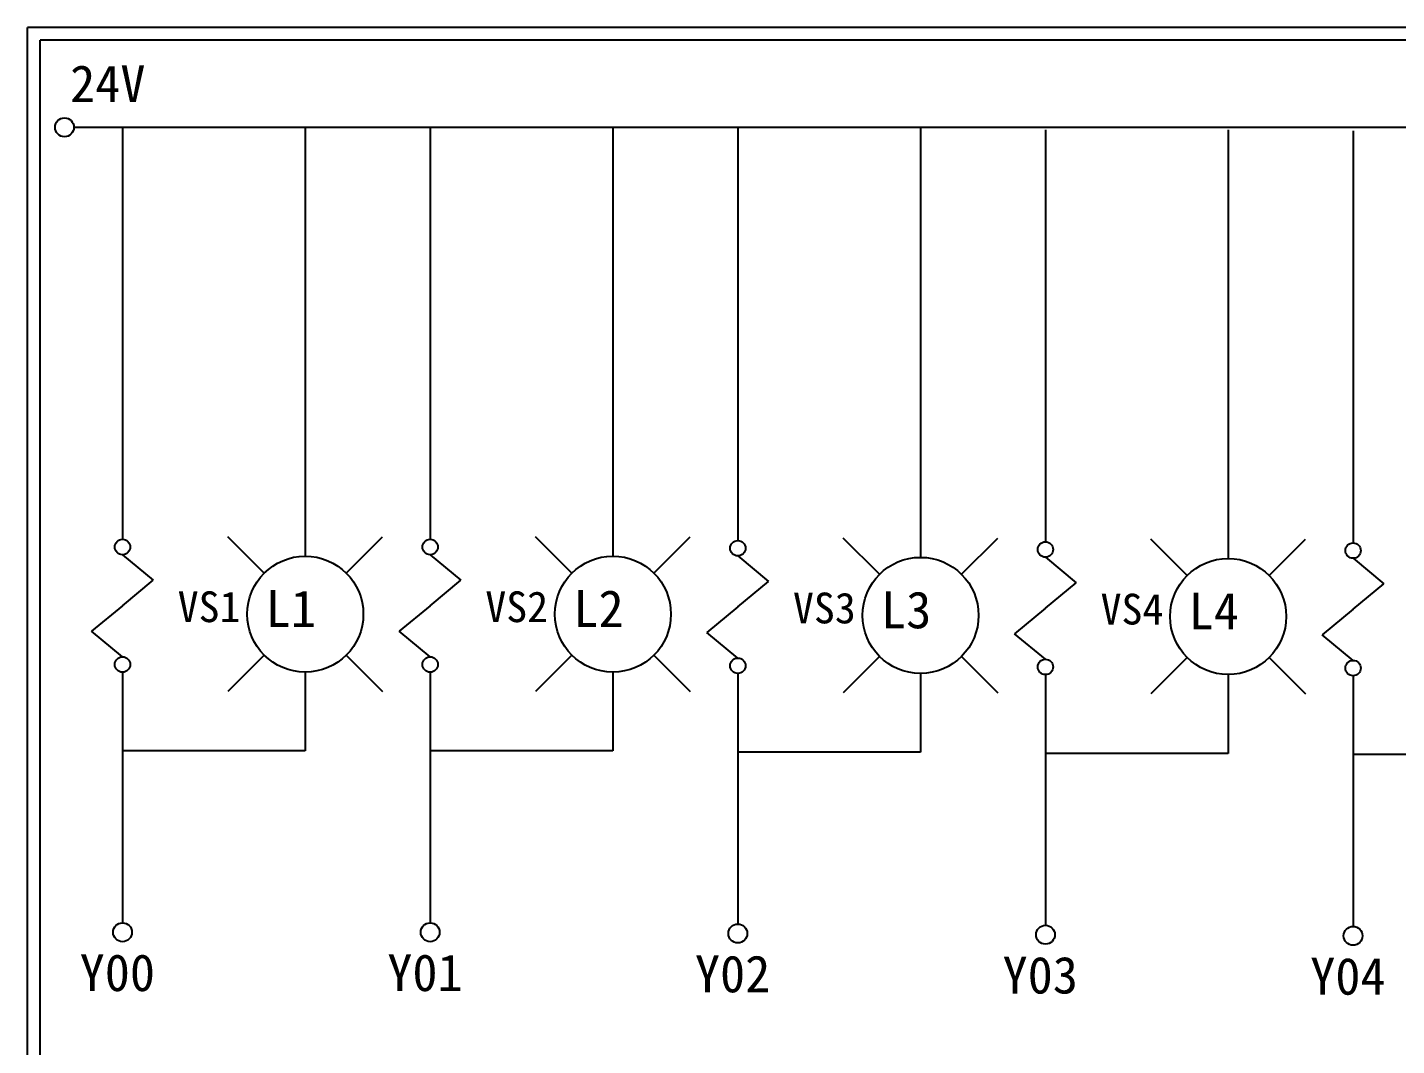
# Model space of a CAD drawing. Extents: x 926 to 1213, y 3 to 207.
# Drawn here: x 925.7 to 1059.3, y 107.6 to 207 of the extents above; entities that cross this region are included whole.
import ezdxf

# ---------------------------------------------------------------- set-up
doc = ezdxf.new("R2010")
doc.units = 0
doc.layers.add('圖框層', color=7, linetype='CONTINUOUS')
doc.layers.add('標尺寸層', color=3, linetype='CONTINUOUS')
doc.styles.add('STSL', font='KAIU.TTF')

msp = doc.modelspace()

# ---------------------------------------------------------------- linework, layer by layer
at = {"layer": '圖框層', "color": 7}
for p, q in [((1212.74, 206.97), (925.74, 206.97)), ((925.74, 3), (925.74, 206.97)), ((1211.49, 205.72), (926.99, 205.72)), ((926.99, 4.25), (926.99, 205.72))]:
    msp.add_line(p, q, dxfattribs=at)
at = {"layer": '標尺寸層', "color": 7}
for p, q in [((930.28, 197.22), (1207.88, 197.22)), ((935.02, 197.22), (935.02, 157.03)), ((952.84, 197.22), (952.84, 155.39)), ((965.02, 197.22), (965.02, 157.03)), ((982.84, 197.22), (982.84, 155.39)), ((995.02, 197.11), (995.02, 156.91)), ((1012.84, 197.11), (1012.84, 155.28)), ((1025.02, 196.99), (1025.02, 156.8)), ((1042.84, 196.99), (1042.84, 155.16)), ((1055.02, 196.87), (1055.02, 156.68)), ((948.83, 153.73), (945.3, 157.27)), ((956.84, 153.73), (960.38, 157.27)), ((978.83, 153.73), (975.3, 157.27)), ((986.84, 153.73), (990.38, 157.27)), ((1008.83, 153.62), (1005.3, 157.15)), ((1016.84, 153.62), (1020.38, 157.15)), ((1038.83, 153.5), (1035.3, 157.04)), ((1046.84, 153.5), (1050.38, 157.04)), ((935.02, 155.53), (938.02, 153.04)), ((965.02, 155.53), (968.02, 153.04)), ((995.02, 155.41), (998.02, 152.92)), ((1025.02, 155.29), (1028.02, 152.8)), ((1055.02, 155.18), (1058.02, 152.69)), ((935.02, 150.55), (938.02, 153.04)), ((965.02, 150.55), (968.02, 153.04)), ((995.02, 150.43), (998.02, 152.92)), ((1025.02, 150.31), (1028.02, 152.8)), ((1055.02, 150.2), (1058.02, 152.69)), ((935.02, 150.55), (932.01, 148.06)), ((965.02, 150.55), (962.01, 148.06)), ((995.02, 150.43), (992.01, 147.94)), ((1025.02, 150.31), (1022.01, 147.82)), ((1055.02, 150.2), (1052.01, 147.71)), ((935.02, 145.57), (932.01, 148.06)), ((965.02, 145.57), (962.01, 148.06)), ((995.02, 145.45), (992.01, 147.94)), ((1025.02, 145.34), (1022.01, 147.82)), ((1055.02, 145.22), (1052.01, 147.71)), ((948.83, 145.73), (945.3, 142.19)), ((956.84, 145.73), (960.38, 142.19)), ((978.83, 145.73), (975.3, 142.19)), ((986.84, 145.73), (990.38, 142.19)), ((1008.83, 145.61), (1005.3, 142.07)), ((1016.84, 145.61), (1020.38, 142.07)), ((1038.83, 145.49), (1035.3, 141.96)), ((1046.84, 145.49), (1050.38, 141.96)), ((935.02, 144.07), (935.02, 119.62)), ((952.84, 144.07), (952.84, 136.39)), ((965.02, 144.07), (965.02, 119.62)), ((982.84, 144.07), (982.84, 136.39)), ((995.02, 143.95), (995.02, 119.5)), ((1012.84, 143.95), (1012.84, 136.27)), ((1025.02, 143.83), (1025.02, 119.38)), ((1042.84, 143.83), (1042.84, 136.15)), ((1055.02, 143.72), (1055.02, 119.27)), ((952.84, 136.39), (935.02, 136.39)), ((982.84, 136.39), (965.02, 136.39)), ((1012.84, 136.27), (995.02, 136.27)), ((1042.84, 136.15), (1025.02, 136.15)), ((1072.84, 136.04), (1055.02, 136.04))]:
    msp.add_line(p, q, dxfattribs=at)
for centre, radius in [((929.36, 197.22), 0.92), ((935.02, 156.28), 0.751), ((965.02, 156.28), 0.751), ((995.02, 156.16), 0.751), ((1025.02, 156.04), 0.751), ((1055.02, 155.93), 0.751), ((952.84, 149.73), 5.66), ((982.84, 149.73), 5.66), ((1012.84, 149.61), 5.66), ((1042.84, 149.5), 5.66), ((935.02, 144.82), 0.751), ((965.02, 144.82), 0.751), ((995.02, 144.7), 0.751), ((1025.02, 144.58), 0.751), ((1055.02, 144.47), 0.751), ((935.02, 118.7), 0.92), ((965.02, 118.7), 0.92), ((995.02, 118.58), 0.92), ((1025.02, 118.46), 0.92), ((1055.02, 118.35), 0.92)]:
    msp.add_circle(centre, radius, dxfattribs=at)

# ---------------------------------------------------------------- texts
at = {"layer": '圖框層', "color": 4, "style": 'STSL'}
for s, height, p in [('24V', 3.6, (929.91, 199.68)), ('VS1', 3, (940.4, 148.95)), ('L1', 3.6, (948.99, 148.47)), ('VS2', 3, (970.4, 148.95)), ('L2', 3.6, (978.99, 148.47)), ('VS3', 3, (1000.4, 148.83)), ('L3', 3.6, (1008.99, 148.35)), ('VS4', 3, (1030.4, 148.72)), ('L4', 3.6, (1038.99, 148.24)), ('Y00', 3.6, (930.84, 112.96)), ('Y01', 3.6, (960.84, 112.96)), ('Y02', 3.6, (990.84, 112.84)), ('Y03', 3.6, (1020.84, 112.72)), ('Y04', 3.6, (1050.84, 112.61))]:
    msp.add_text(s, height=height, dxfattribs=at).set_placement(p)

doc.saveas('drawing.dxf')
